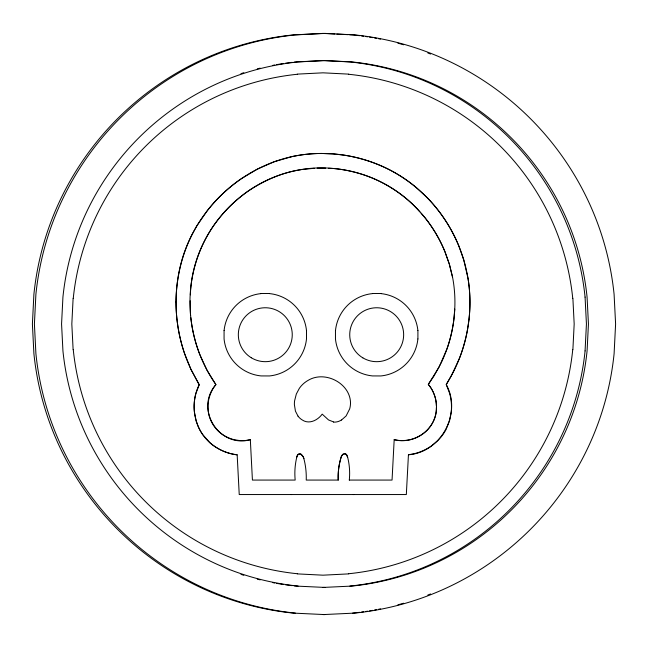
<?xml version="1.0" encoding="UTF-8"?>
<svg xmlns="http://www.w3.org/2000/svg" width="648" height="648" viewBox="0 0 648 648"><rect width="100%" height="100%" fill="white"/><g stroke="black" fill="none" stroke-linecap="round" stroke-linejoin="round"><path stroke-width="0.97" d="M176.021 302.073C176.078 287.688 178.07 273.31 182.072 259.484A142.017 142.017 0 0 1 192.245 234.074L196.814 225.893L207.449 210.479A153.981 153.981 0 0 1 233.896 184.145C251.019 170.869 270.969 161.182 292.167 156.565A141.977 141.977 0 0 1 321.886 153.463L332.861 153.868L343.78 155.107A150.101 150.101 0 0 1 375.548 163.539C399.435 172.7 420.576 188.447 436.614 208.332A151.94 151.94 0 0 1 458.857 246.029L463.749 259.889L468.042 278.575A150.287 150.287 0 0 1 468.958 319.658L467.532 329.516A156.362 156.362 0 0 1 459.505 358.182L451.219 376.107L446.253 384.58L449.607 393.255A50.69 50.69 0 0 1 451.267 411.691L449.534 420.827L446.051 429.486A44.501 44.501 0 0 1 441.361 436.647L437.716 440.689L431.414 445.937A50.965 50.965 0 0 1 413.894 453.794L408.443 454.766L406.328 494.546L239.234 494.546L237.168 454.823A49.791 49.791 0 0 1 210.033 442.786L202.759 434.703A45.409 45.409 0 0 1 198.304 426.902L196.142 421.062L194.359 411.926A50.933 50.933 0 0 1 195.915 393.441L199.211 384.734L190.933 369.352L187.466 361.357A159.457 159.457 0 0 1 176.264 310.716C174.506 278.081 183.376 245.025 201.893 218.02A153.681 153.681 0 0 1 241.429 178.637L257.394 169.096L274.379 161.676L292.167 156.565A141.928 141.928 0 0 1 321.886 153.463L332.861 153.868A149.332 149.332 0 0 1 385.592 167.873A142.949 142.949 0 0 1 416.186 187.491L426.919 197.413A151.154 151.154 0 0 1 465.677 267.008L467.273 274.217A149.688 149.688 0 0 1 468.941 319.658M190.18 300.777L190.472 314.126A145.849 145.849 0 0 0 197.146 347.085C201.544 360.418 207.846 373.11 215.906 384.612C194.359 408.896 219.097 448.408 250.331 439.7L252.42 480.071L295.172 480.071A69.749 69.749 0 0 1 296.792 457.107L297.95 454.507A2.47 2.47 0 0 1 298.453 454.102L300.632 453.997L303.086 456.629A9.558 9.558 0 0 1 303.742 458.168L303.888 458.671A75.427 75.427 0 0 1 306.237 480.071L338.24 480.079A66.639 66.639 0 0 1 341.01 457.61C341.261 452.984 347.441 452.458 347.652 457.237A66.29 66.29 0 0 1 349.296 480.079M190.374 294.848C191.144 267.6 201.439 240.935 218.157 219.502A138.599 138.599 0 0 1 241.923 195.72C267.697 175.292 301.352 165.094 334.125 168.545A134.671 134.671 0 0 1 372.535 178.127C390.898 185.709 407.414 197.591 420.568 212.471A138.235 138.235 0 0 1 444.917 251.643L449.339 264.117L452.507 276.971L449.339 264.117L444.925 251.643A138.502 138.502 0 0 0 424.829 217.526L421.07 213.281M73.119 298.323L71.823 324L73.119 349.685M224.07 330.48L224.07 338.953A41.367 41.367 0 0 0 261.055 375.921L269.528 375.945A41.367 41.367 0 0 0 306.488 338.953L306.512 330.48M335.462 330.48L335.462 338.953A41.367 41.367 0 0 0 372.454 375.921L380.927 375.945A41.367 41.367 0 0 0 417.887 338.953M417.911 338.953L417.911 330.48M572.881 349.685L574.177 324L572.881 298.323M585.071 350.9L586.432 324L585.071 297.108M436.379 407.568C437.173 428.774 414.169 445.144 394.187 439.628L392.048 480.071L349.296 480.071M454.766 309.039L453.916 319.132A140.989 140.989 0 0 1 447.055 348.673L439.012 367.238L428.296 384.402C433.358 390.315 436.266 397.994 436.363 405.769M296.784 457.107C296.808 453.932 300.972 452.498 302.495 455.674A9.323 9.323 0 0 1 303.888 458.671M341.456 420.074L346.129 415.927L349.661 408.92A22.097 22.097 0 0 0 350.511 402.619C349.944 383.162 325.199 370.526 308.634 380.068A26.536 26.536 0 0 0 299.376 388.282L296.33 394.016L294.621 400.707A26.123 26.123 0 0 0 294.378 404.53L295.431 411.116L298.031 416.162M408.443 454.766C441.191 452.32 462.081 413.262 446.253 384.58L453.503 371.733A155.277 155.277 0 0 0 468.966 319.658M250.331 439.7L245.041 440.575L239.695 440.575L234.406 439.749A36.239 36.239 0 0 1 224.459 435.772C215.104 430.394 208.834 420.35 208.097 409.585A36.239 36.239 0 0 1 208.883 398.909C210.211 393.725 212.414 388.703 215.906 384.612L207.052 370.291L199.989 355.015A145.597 145.597 0 0 1 190.812 317.577M301.174 169.687C282.317 172.425 264.538 180.306 248.702 190.739A138.34 138.34 0 0 0 213.176 226.29C197.389 249.521 189.297 277.66 190.01 305.718A145.597 145.597 0 0 0 190.609 315.608M303.045 169.387L314.312 168.286M317.139 168.132L325.636 168.148M297.319 74.123L323.004 72.827L348.681 74.123M261.055 293.495L269.528 293.495M372.454 293.495L380.927 293.495M348.681 573.885L323.004 575.181L297.319 573.885M323.004 587.436L351.905 586.076A261.557 261.557 0 0 0 450.465 555.595A265.137 265.137 0 0 0 556.583 449.461A261.557 261.557 0 0 0 587.08 350.9L588.441 324L587.072 297.108A261.557 261.557 0 0 0 556.591 198.539A265.129 265.129 0 0 0 450.465 92.421A261.557 261.557 0 0 0 351.905 61.925L325.004 60.572L298.112 61.933A261.557 261.557 0 0 0 199.543 92.413A265.129 265.129 0 0 0 93.425 198.539A261.557 261.557 0 0 0 62.929 297.108L61.568 324L62.937 350.9A261.557 261.557 0 0 0 93.417 449.469A265.129 265.129 0 0 0 199.543 555.587A261.557 261.557 0 0 0 298.104 586.076M323.004 614.596L354.675 613.097A288.53 288.53 0 0 0 463.409 579.474A292.459 292.459 0 0 0 580.462 462.397A288.53 288.53 0 0 0 614.101 353.67L615.6 324L614.093 294.338A288.538 288.538 0 0 0 580.47 185.603A292.467 292.467 0 0 0 463.401 68.542A288.522 288.522 0 0 0 354.675 34.903L325.004 33.404L295.334 34.903A288.522 288.522 0 0 0 186.6 68.526A292.475 292.475 0 0 0 69.538 185.603A288.53 288.53 0 0 0 35.899 294.33L34.409 324L35.907 353.67A288.522 288.522 0 0 0 69.53 462.405A292.467 292.467 0 0 0 186.608 579.466A288.53 288.53 0 0 0 295.334 613.105M353.824 494.554L353.338 494.554M291.065 494.546L291.616 494.546M328.463 168.286L334.125 168.545A134.573 134.573 0 0 1 372.535 178.127C390.477 185.79 406.976 197.114 419.823 211.872M334.87 34.004L323.004 33.404L293.333 34.903A288.522 288.522 0 0 0 184.599 68.526A292.475 292.475 0 0 0 67.538 185.603A288.53 288.53 0 0 0 33.899 294.33L32.4 324L33.907 353.67A288.522 288.522 0 0 0 67.53 462.405A292.467 292.467 0 0 0 184.607 579.466A288.53 288.53 0 0 0 293.333 613.105L325.004 614.596M336.847 34.101L347.725 34.652M349.701 34.757L352.666 34.903A288.522 288.522 0 0 1 359.664 35.697M325.004 587.436L296.104 586.076A261.557 261.557 0 0 1 294.16 585.873M333.623 421.953L328.528 419.936L322.202 414.129C317.844 420.171 309.226 424.667 302.292 419.985A15.277 15.277 0 0 1 298.031 416.162M394.187 439.628C399.411 440.988 404.911 440.778 410.16 439.692A36.15 36.15 0 0 0 420.131 435.691C429.511 430.28 435.756 420.171 436.396 409.358A36.15 36.15 0 0 0 435.513 398.658C434.128 393.474 431.851 388.46 428.296 384.402L433.982 376.026L441.272 362.71A140.252 140.252 0 0 0 454.75 309.039A134.906 134.906 0 0 0 452.523 276.955M347.652 457.237L345.829 453.965A2.276 2.276 0 0 0 345.06 453.64L343.043 454.175L341.431 456.459A10.044 10.044 0 0 0 341.01 457.61A66.671 66.671 0 0 0 338.248 480.079M73.265 298.331A250.76 250.76 0 0 1 297.335 74.269M297.335 573.731A250.76 250.76 0 0 1 73.265 349.669M572.735 349.669A250.76 250.76 0 0 1 348.665 573.739M348.665 74.269A250.76 250.76 0 0 1 572.735 298.331M335.486 330.569A41.367 41.367 0 0 1 372.454 293.601M380.919 293.601A41.367 41.367 0 0 1 417.887 330.569M341.399 419.993A12.612 12.612 0 0 1 333.607 422.115M224.095 330.569A41.367 41.367 0 0 1 261.055 293.601M269.528 293.601A41.367 41.367 0 0 1 306.488 330.569M240.975 73.637A261.557 261.557 0 0 1 243.802 72.73M257.28 68.866A261.557 261.557 0 0 1 260.196 68.129M272.857 65.351A261.557 261.557 0 0 1 274.776 64.986M276.704 64.638A261.557 261.557 0 0 1 283.476 63.52M285.412 63.237A261.557 261.557 0 0 1 292.216 62.354M294.16 62.135A261.557 261.557 0 0 1 296.104 61.925L323.004 60.572L349.896 61.933A261.557 261.557 0 0 1 448.465 92.413A265.129 265.129 0 0 1 554.583 198.539A261.557 261.557 0 0 1 585.079 297.108M292.216 585.654A261.557 261.557 0 0 1 285.412 584.771M283.476 584.48A261.557 261.557 0 0 1 276.704 583.37M274.776 583.014A261.557 261.557 0 0 1 272.857 582.649M260.196 579.871A261.557 261.557 0 0 1 257.28 579.142M243.802 575.278A261.557 261.557 0 0 1 240.975 574.363M349.896 586.076A261.557 261.557 0 0 0 448.465 555.595A265.137 265.137 0 0 0 554.583 449.461A261.557 261.557 0 0 0 585.079 350.9M361.657 35.956A288.522 288.522 0 0 1 363.649 36.231M365.642 36.515A288.522 288.522 0 0 1 367.635 36.815M369.619 37.13A288.522 288.522 0 0 1 372.6 37.633M374.584 37.981A288.522 288.522 0 0 1 376.561 38.345M378.537 38.726A288.522 288.522 0 0 1 380.506 39.115M397.896 43.181A288.522 288.522 0 0 1 403.631 44.777M427.834 52.958A288.522 288.522 0 0 1 430.572 54.035M430.572 593.965A288.53 288.53 0 0 1 427.834 595.042M403.631 603.223A288.53 288.53 0 0 1 397.896 604.819M380.506 608.885A288.53 288.53 0 0 1 378.537 609.274M376.561 609.655A288.53 288.53 0 0 1 374.584 610.019M372.6 610.367A288.53 288.53 0 0 1 369.619 610.87M367.635 611.186A288.53 288.53 0 0 1 365.642 611.485M363.649 611.769A288.53 288.53 0 0 1 361.657 612.044M359.664 612.303A288.53 288.53 0 0 1 352.674 613.105M237.168 454.823A50.082 50.082 0 0 1 216.586 447.638C195.51 435.262 188.26 406.199 199.211 384.734L190.933 369.352L184.445 353.192A159.497 159.497 0 0 1 176.021 302.073M362.839 357.85A26.965 26.965 0 0 0 403.647 335.146A26.965 26.965 0 0 0 363.577 311.161A26.965 26.965 0 0 0 362.839 357.85M251.294 357.761A26.965 26.965 0 0 0 292.248 335.316A26.965 26.965 0 0 0 252.331 311.072A26.965 26.965 0 0 0 251.294 357.761"/></g></svg>
